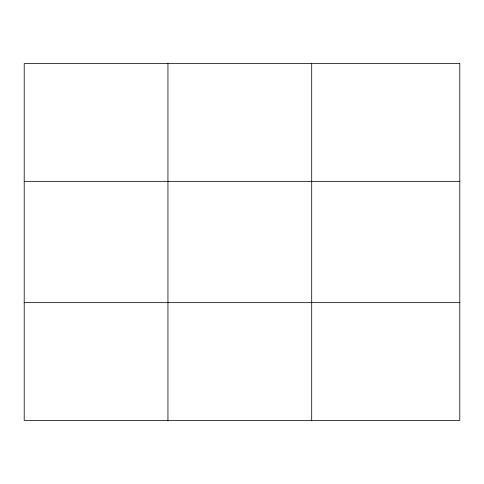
<?xml version="1.0" encoding="UTF-8"?>
<svg xmlns="http://www.w3.org/2000/svg" width="484" height="484" viewBox="0 0 484 484"><rect width="100%" height="100%" fill="white"/><g stroke="black" fill="none" stroke-linecap="round" stroke-linejoin="round"><path stroke-width="0.73" d="M167.948 63.592L167.948 420.408M311.696 63.592L311.696 420.408M24.2 181.343L459.8 181.343M24.2 302.657L459.8 302.657M459.8 63.592L459.8 420.408L24.2 420.408L24.2 63.592L459.8 63.592"/></g></svg>
